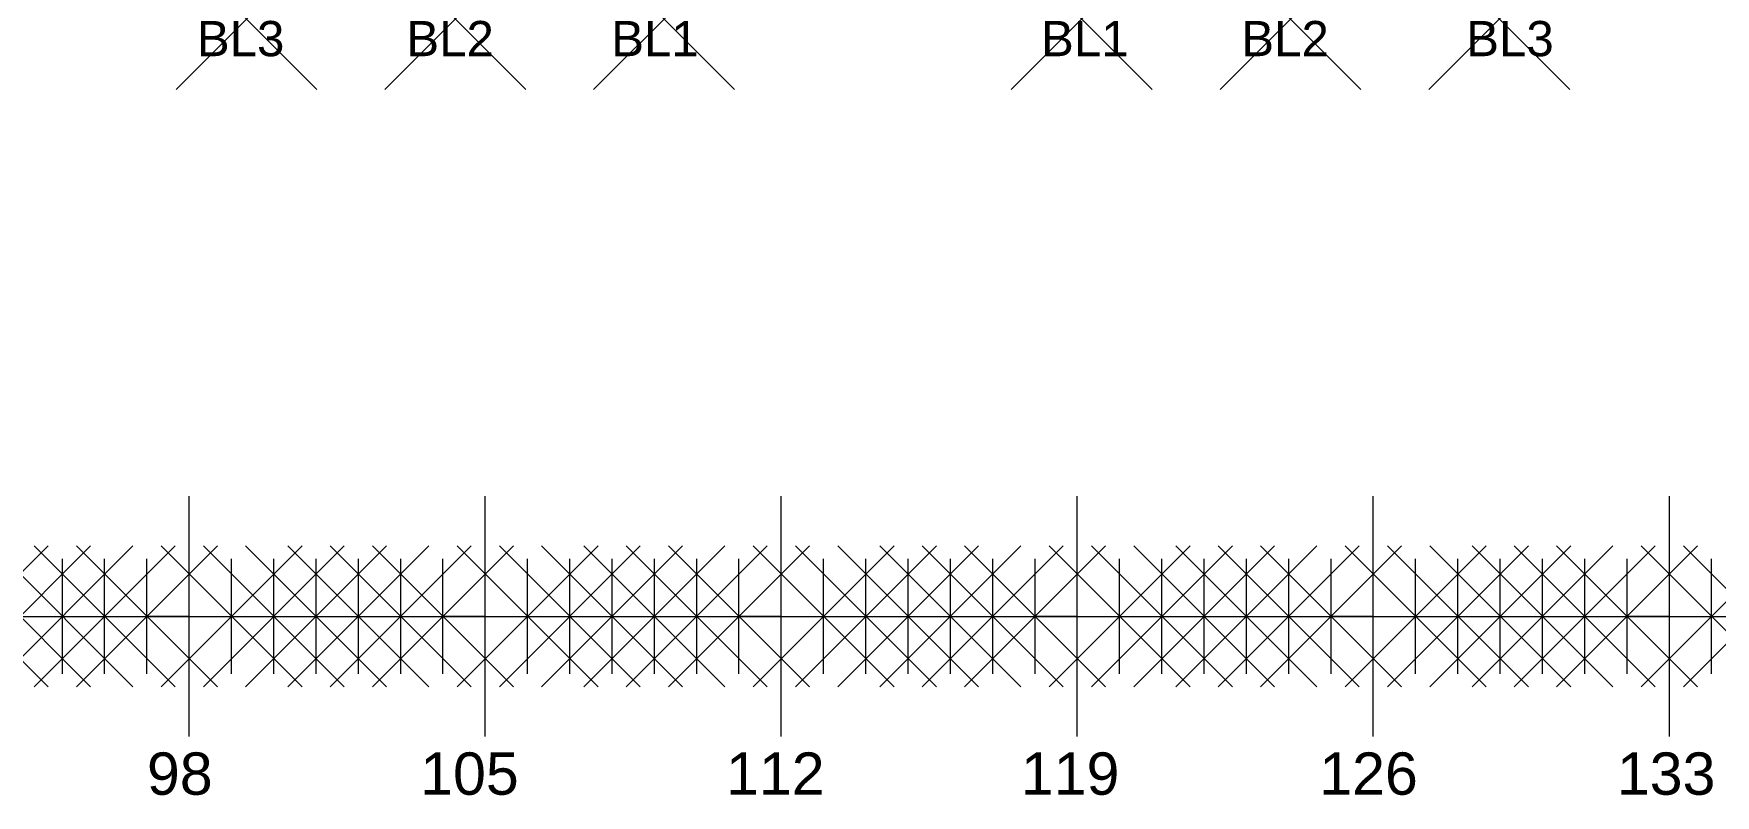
# Model space of a CAD drawing. Header units: inches. Extents: x 2352 to 5491, y -38 to 423.
# Drawn here: x 5050.33 to 5074.19, y 227.21 to 238.01 of the extents above; entities that cross this region are included whole.
import ezdxf

# ---------------------------------------------------------------- set-up
doc = ezdxf.new("R2010")
doc.units = ezdxf.units.IN
doc.header["$MEASUREMENT"] = 0
doc.header["$PDMODE"] = 3
doc.layers.add('Sekat_plan', color=7, linetype='Continuous')
doc.layers.add('WL_ket1', color=7, linetype='Continuous')
doc.styles.get("Standard").update_dxf_attribs({"font": 'arial.ttf'})

msp = doc.modelspace()

# ---------------------------------------------------------------- linework, layer by layer
at = {"lineweight": 5}
for p in [(5053.34764, 238.2206), (5056.31014, 238.2206), (5059.27264, 238.2206), (5065.19764, 238.2206), (5068.16014, 238.2206), (5071.12264, 238.2206)]:
    msp.add_point(p, dxfattribs=at)
at = {"layer": 'Sekat_plan', "lineweight": 5}
for p, q in [((5052.53514, 228.04307), (5052.53514, 231.45488)), ((5052.53514, 228.04307), (5052.53514, 231.45488)), ((5052.53514, 228.04307), (5052.53514, 231.45488)), ((5056.73514, 228.04307), (5056.73514, 231.45488)), ((5056.73514, 228.04307), (5056.73514, 231.45488)), ((5056.73514, 228.04307), (5056.73514, 231.45488)), ((5060.93514, 228.04307), (5060.93514, 231.45488)), ((5060.93514, 228.04307), (5060.93514, 231.45488)), ((5060.93514, 228.04307), (5060.93514, 231.45488)), ((5065.13514, 228.04307), (5065.13514, 231.45488)), ((5065.13514, 228.04307), (5065.13514, 231.45488)), ((5065.13514, 228.04307), (5065.13514, 231.45488)), ((5069.33514, 228.04307), (5069.33514, 231.45488)), ((5069.33514, 228.04307), (5069.33514, 231.45488)), ((5069.33514, 228.04307), (5069.33514, 231.45488)), ((5073.53514, 228.04307), (5073.53514, 231.45488)), ((5073.53514, 228.04307), (5073.53514, 231.45488)), ((5073.53514, 228.04307), (5073.53514, 231.45488)), ((5050.73514, 228.93193), (5050.73514, 230.56602)), ((5051.33514, 228.93193), (5051.33514, 230.56602)), ((5051.93514, 228.93193), (5051.93514, 230.56602)), ((5053.13514, 228.93193), (5053.13514, 230.56602)), ((5053.73514, 228.93193), (5053.73514, 230.56602)), ((5054.33514, 228.93193), (5054.33514, 230.56602)), ((5054.93514, 228.93193), (5054.93514, 230.56602)), ((5055.53514, 228.93193), (5055.53514, 230.56602)), ((5056.13514, 228.93193), (5056.13514, 230.56602)), ((5057.33514, 228.93193), (5057.33514, 230.56602)), ((5057.93514, 228.93193), (5057.93514, 230.56602)), ((5058.53514, 228.93193), (5058.53514, 230.56602)), ((5059.13514, 228.93193), (5059.13514, 230.56602)), ((5059.73514, 228.93193), (5059.73514, 230.56602)), ((5060.33514, 228.93193), (5060.33514, 230.56602)), ((5061.53514, 228.93193), (5061.53514, 230.56602)), ((5062.13514, 228.93193), (5062.13514, 230.56602)), ((5062.73514, 228.93193), (5062.73514, 230.56602)), ((5063.33514, 228.93193), (5063.33514, 230.56602)), ((5063.93514, 228.93193), (5063.93514, 230.56602)), ((5064.53514, 228.93193), (5064.53514, 230.56602)), ((5065.73514, 228.93193), (5065.73514, 230.56602)), ((5066.33514, 228.93193), (5066.33514, 230.56602)), ((5066.93514, 228.93193), (5066.93514, 230.56602)), ((5067.53514, 228.93193), (5067.53514, 230.56602)), ((5068.13514, 228.93193), (5068.13514, 230.56602)), ((5068.73514, 228.93193), (5068.73514, 230.56602)), ((5069.93514, 228.93193), (5069.93514, 230.56602)), ((5070.53514, 228.93193), (5070.53514, 230.56602)), ((5071.13514, 228.93193), (5071.13514, 230.56602)), ((5071.73514, 228.93193), (5071.73514, 230.56602)), ((5072.33514, 228.93193), (5072.33514, 230.56602)), ((5072.93514, 228.93193), (5072.93514, 230.56602)), ((5074.13514, 228.93193), (5074.13514, 230.56602)), ((4993.73514, 229.74898), (5130.73514, 229.74898)), ((4999.73514, 229.74898), (5101.13514, 229.74898)), ((4999.73514, 229.74898), (5119.13514, 229.74898)), ((5048.33514, 229.74898), (5052.53514, 229.74898)), ((5048.33514, 229.74898), (5052.53514, 229.74898)), ((5052.53514, 229.74898), (5051.93514, 229.74898)), ((5052.53514, 229.74898), (5056.73514, 229.74898)), ((5052.53514, 229.74898), (5056.73514, 229.74898)), ((5056.73514, 229.74898), (5056.13514, 229.74898)), ((5056.73514, 229.74898), (5060.93514, 229.74898)), ((5056.73514, 229.74898), (5060.93514, 229.74898)), ((5060.93514, 229.74898), (5060.33514, 229.74898)), ((5060.93514, 229.74898), (5065.13514, 229.74898)), ((5060.93514, 229.74898), (5065.13514, 229.74898)), ((5065.13514, 229.74898), (5064.53514, 229.74898)), ((5065.13514, 229.74898), (5069.33514, 229.74898)), ((5065.13514, 229.74898), (5069.33514, 229.74898)), ((5069.33514, 229.74898), (5068.73514, 229.74898)), ((5069.33514, 229.74898), (5073.53514, 229.74898)), ((5069.33514, 229.74898), (5073.53514, 229.74898)), ((5073.53514, 229.74898), (5072.93514, 229.74898)), ((5073.53514, 229.74898), (5077.73514, 229.74898)), ((5073.53514, 229.74898), (5077.73514, 229.74898))]:
    msp.add_line(p, q, dxfattribs=at)
for p in [(5049.53514, 229.74898), (5050.13514, 229.74898), (5050.73514, 229.74898), (5051.33514, 229.74898), (5051.93514, 229.74898), (5053.13514, 229.74898), (5053.73514, 229.74898), (5054.33514, 229.74898), (5054.93514, 229.74898), (5055.53514, 229.74898), (5056.13514, 229.74898), (5057.33514, 229.74898), (5057.93514, 229.74898), (5058.53514, 229.74898), (5059.13514, 229.74898), (5059.73514, 229.74898), (5060.33514, 229.74898), (5061.53514, 229.74898), (5062.13514, 229.74898), (5062.73514, 229.74898), (5063.33514, 229.74898), (5063.93514, 229.74898), (5064.53514, 229.74898), (5065.73514, 229.74898), (5066.33514, 229.74898), (5066.93514, 229.74898), (5067.53514, 229.74898), (5068.13514, 229.74898), (5068.73514, 229.74898), (5069.93514, 229.74898), (5070.53514, 229.74898), (5071.13514, 229.74898), (5071.73514, 229.74898), (5072.33514, 229.74898), (5072.93514, 229.74898), (5074.13514, 229.74898), (5074.73514, 229.74898)]:
    msp.add_point(p, dxfattribs=at)

# ---------------------------------------------------------------- texts
at = {"lineweight": 5}
for s, p in [('BL3', (5052.64248, 237.6915)), ('BL2', (5055.615, 237.6915)), ('BL1', (5058.52196, 237.6915)), ('BL1', (5064.62, 237.6915)), ('BL2', (5067.46139, 237.6915)), ('BL3', (5070.65248, 237.6915))]:
    msp.add_text(s, height=0.5, dxfattribs=at).set_placement(p)
at = {"layer": 'WL_ket1', "lineweight": 5}
for s, p in [('98', (5051.93493, 227.21914)), ('105', (5055.81189, 227.21914)), ('112', (5060.152, 227.21914)), ('119', (5064.33409, 227.21914)), ('126', (5068.56822, 227.21914)), ('133', (5072.79044, 227.21914))]:
    msp.add_text(s, height=0.6, dxfattribs=at).set_placement(p)

doc.saveas('drawing.dxf')
